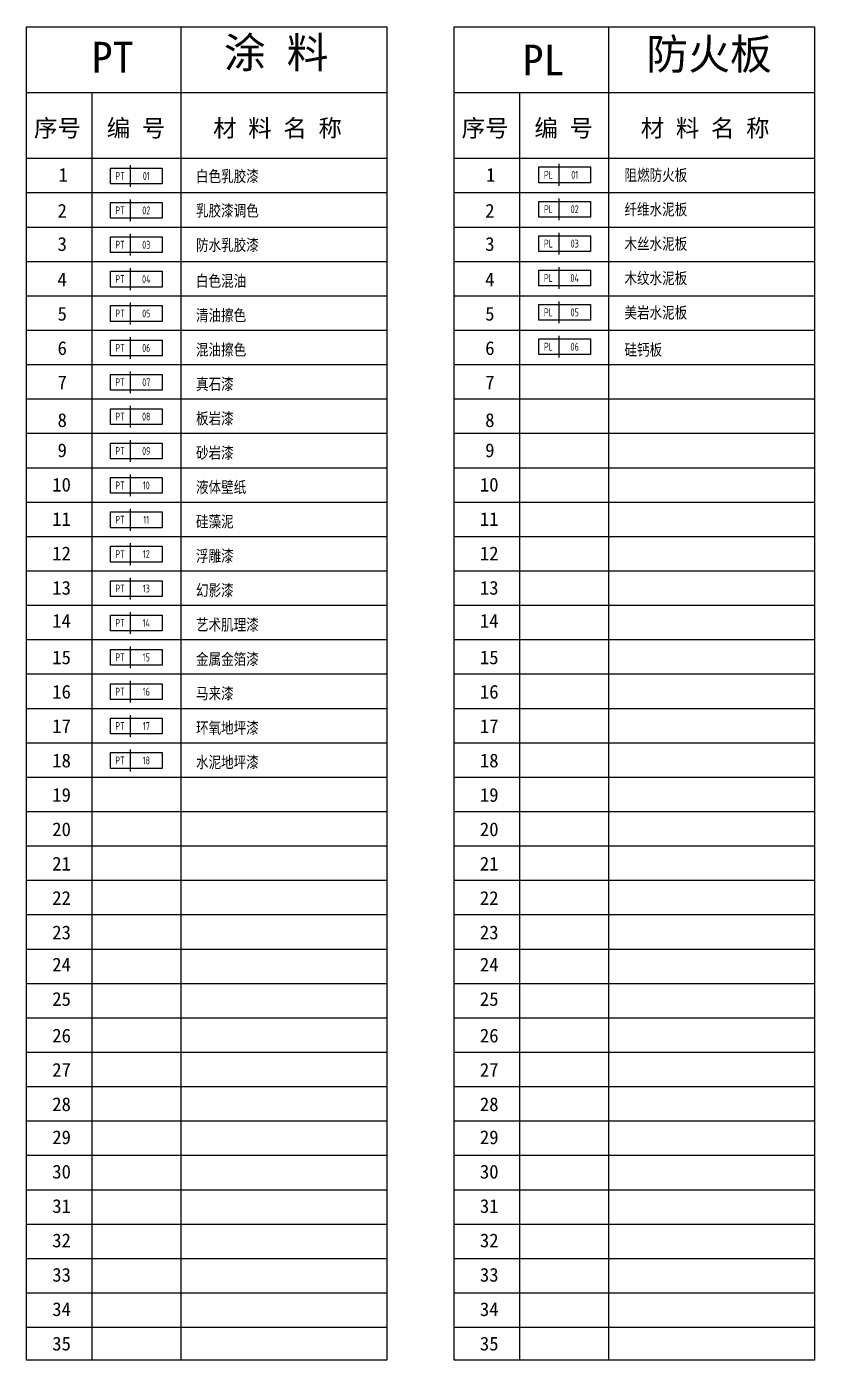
# Model space of a CAD drawing. Header units: millimetres. Extents: x -108685 to 756730, y -311791 to -113.
# Drawn here: x -30693 to -25560, y -280121 to -271435 of the extents above; entities that cross this region are included whole.
import ezdxf
from ezdxf.enums import TextEntityAlignment as Align

# ---------------------------------------------------------------- set-up
doc = ezdxf.new("R2010")
doc.units = ezdxf.units.MM
doc.layers.add('XX9-【标注引线】Dim', color=44, linetype='Continuous')
doc.styles.add('BLIP', font='ARCHSTYL.SHX', dxfattribs={"width": 0.75, "height": 12})
doc.styles.add('LRL-DIMT', font='archquik.shx', dxfattribs={"width": 0.8})
doc.styles.add('LRL-TXT1', font='NSimSun.ttf', dxfattribs={"width": 0.8})
doc.styles.add('新宋体', font='NSimSun.ttf')
doc.styles.add('黑体', font='simhei.ttf')

# ---------------------------------------------------------------- blocks, each defined once
blk = doc.blocks.new('FIN-REF')
for p, q in [((0, -3.5), (0, 3.5)), ((0, 3.5), (23, 3.5)), ((9, -4.83), (9, 4.83)), ((23, 3.5), (23, -3.5)), ((23, -3.5), (0, -3.5))]:
    blk.add_line(p, q)
at = {"style": 'BLIP', "width": 0.8, "flags": 4}
for p in [(-1.25, -3.33), (-1.16, -7.76)]:
    blk.add_attdef('ITEM', text='', height=3.5, dxfattribs=at).set_placement(p, align=Align.BOTTOM_RIGHT)
for tag, p in [('ITEM', (4.27, 0.01)), ('NUM', (15.95, 0.01)), ('ITEM', (10.51, -6.85)), ('ITEM', (10.51, -11.28))]:
    blk.add_attdef(tag, text='', height=3.5, dxfattribs=at).set_placement(p, align=Align.MIDDLE)
for p in [(23.89, -3.41), (24.07, -7.75)]:
    blk.add_attdef('ITEM', text='', height=3.5, dxfattribs=at).set_placement(p, align=Align.BOTTOM_LEFT)

msp = doc.modelspace()

# ---------------------------------------------------------------- linework, layer by layer
for p, q in [((-30692.7, -271435), (-28346.5, -271435)), ((-29688.3, -271435), (-29688.3, -280121.4)), ((-28346.5, -271435), (-28346.5, -280121.4)), ((-27905.8, -271435), (-25559.5, -271435)), ((-26901.3, -271435), (-26901.3, -280121.4)), ((-25559.5, -271435), (-25559.5, -280121.4)), ((-30692.7, -271863.5), (-28346.5, -271863.5)), ((-30268.1, -271863.5), (-30268.1, -280121.4)), ((-27905.8, -271863.5), (-25559.5, -271863.5)), ((-27481.1, -271863.5), (-27481.1, -280121.4)), ((-30692.7, -272292), (-28346.5, -272292)), ((-27905.8, -272292), (-25559.5, -272292)), ((-30692.7, -272516), (-28346.5, -272516)), ((-27905.8, -272516), (-25559.5, -272516)), ((-30692.7, -272739.9), (-28346.5, -272739.9)), ((-27905.8, -272739.9), (-25559.5, -272739.9)), ((-30692.7, -272963.8), (-28346.5, -272963.8)), ((-27905.8, -272963.8), (-25559.5, -272963.8)), ((-30692.7, -273187.8), (-28346.5, -273187.8)), ((-27905.8, -273187.8), (-25559.5, -273187.8)), ((-30692.7, -273411.7), (-28346.5, -273411.7)), ((-27905.8, -273411.7), (-25559.5, -273411.7)), ((-30692.7, -273635.6), (-28346.5, -273635.6)), ((-27905.8, -273635.6), (-25559.5, -273635.6)), ((-30692.7, -273859.5), (-28346.5, -273859.5)), ((-27905.8, -273859.5), (-25559.5, -273859.5)), ((-30692.7, -274083.5), (-28346.5, -274083.5)), ((-27905.8, -274083.5), (-25559.5, -274083.5)), ((-30692.7, -274307.4), (-28346.5, -274307.4)), ((-27905.8, -274307.4), (-25559.5, -274307.4)), ((-30692.7, -274531.3), (-28346.5, -274531.3)), ((-27905.8, -274531.3), (-25559.5, -274531.3)), ((-30692.7, -274755.2), (-28346.5, -274755.2)), ((-27905.8, -274755.2), (-25559.5, -274755.2)), ((-30692.7, -274979.2), (-28346.5, -274979.2)), ((-27905.8, -274979.2), (-25559.5, -274979.2)), ((-30692.7, -275203.1), (-28346.5, -275203.1)), ((-27905.8, -275203.1), (-25559.5, -275203.1)), ((-30692.7, -275427), (-28346.5, -275427)), ((-27905.8, -275427), (-25559.5, -275427)), ((-30692.7, -275651), (-28346.5, -275651)), ((-27905.8, -275651), (-25559.5, -275651)), ((-30692.7, -275874.9), (-28346.5, -275874.9)), ((-27905.8, -275874.9), (-25559.5, -275874.9)), ((-30692.7, -276098.8), (-28346.5, -276098.8)), ((-27905.8, -276098.8), (-25559.5, -276098.8)), ((-30692.7, -276322.7), (-28346.5, -276322.7)), ((-27905.8, -276322.7), (-25559.5, -276322.7)), ((-30692.7, -276546.7), (-28346.5, -276546.7)), ((-27905.8, -276546.7), (-25559.5, -276546.7)), ((-30692.7, -276770.6), (-28346.5, -276770.6)), ((-27905.8, -276770.6), (-25559.5, -276770.6)), ((-30692.7, -276994.5), (-28346.5, -276994.5)), ((-27905.8, -276994.5), (-25559.5, -276994.5)), ((-30692.7, -277218.5), (-28346.5, -277218.5)), ((-27905.8, -277218.5), (-25559.5, -277218.5)), ((-30692.7, -277442.4), (-28346.5, -277442.4)), ((-27905.8, -277442.4), (-25559.5, -277442.4)), ((-30692.7, -277666.3), (-28346.5, -277666.3)), ((-27905.8, -277666.3), (-25559.5, -277666.3)), ((-30692.7, -277890.2), (-28346.5, -277890.2)), ((-27905.8, -277890.2), (-25559.5, -277890.2)), ((-30692.7, -278114.2), (-28346.5, -278114.2)), ((-27905.8, -278114.2), (-25559.5, -278114.2)), ((-30692.7, -278338.1), (-28346.5, -278338.1)), ((-27905.8, -278338.1), (-25559.5, -278338.1)), ((-30692.7, -278562), (-28346.5, -278562)), ((-27905.8, -278562), (-25559.5, -278562)), ((-30692.7, -278786), (-28346.5, -278786)), ((-27905.8, -278786), (-25559.5, -278786)), ((-30692.7, -279009.9), (-28346.5, -279009.9)), ((-27905.8, -279009.9), (-25559.5, -279009.9)), ((-30692.7, -279233.8), (-28346.5, -279233.8)), ((-27905.8, -279233.8), (-25559.5, -279233.8)), ((-30692.7, -279457.7), (-28346.5, -279457.7)), ((-27905.8, -279457.7), (-25559.5, -279457.7)), ((-30692.7, -279681.7), (-28346.5, -279681.7)), ((-27905.8, -279681.7), (-25559.5, -279681.7)), ((-30692.7, -279905.6), (-28346.5, -279905.6)), ((-27905.8, -279905.6), (-25559.5, -279905.6))]:
    msp.add_line(p, q)
for points in [[(-28346.5, -271863.5), (-28346.5, -280121.4), (-30692.7, -280121.4), (-30692.7, -271435)], [(-25559.5, -271863.5), (-25559.5, -280121.4), (-27905.8, -280121.4), (-27905.8, -271435)]]:
    msp.add_lwpolyline(points)

# ---------------------------------------------------------------- block references
ref = msp.add_blockref('FIN-REF', (-30147.3, -272407.6), dxfattribs=dict(xscale=14.67391304340708, yscale=14.67391304340708, zscale=14.67391304340708))
ref.add_attrib('ITEM', 'PT', dxfattribs={"height": 51.36, "style": 'LRL-DIMT', "width": 0.8}).set_placement((-30084.6, -272407.5), align=Align.MIDDLE)
ref.add_attrib('NUM', '01', dxfattribs={"height": 51.36, "style": 'LRL-DIMT', "width": 0.8}).set_placement((-29913.2, -272407.5), align=Align.MIDDLE)
ref = msp.add_blockref('FIN-REF', (-27355.3, -272400.2), dxfattribs=dict(xscale=14.67391304340708, yscale=14.67391304340708, zscale=14.67391304340708))
ref.add_attrib('ITEM', 'PL', dxfattribs={"height": 51.36, "style": 'LRL-DIMT', "width": 0.8}).set_placement((-27292.6, -272400), align=Align.MIDDLE)
ref.add_attrib('NUM', '01', dxfattribs={"height": 51.36, "style": 'LRL-DIMT', "width": 0.8}).set_placement((-27121.2, -272400), align=Align.MIDDLE)
ref = msp.add_blockref('FIN-REF', (-30147.3, -272631.6), dxfattribs=dict(xscale=14.67391304340708, yscale=14.67391304340708, zscale=14.67391304340708))
ref.add_attrib('ITEM', 'PT', dxfattribs={"height": 51.36, "style": 'LRL-DIMT', "width": 0.8}).set_placement((-30084.6, -272631.4), align=Align.MIDDLE)
ref.add_attrib('NUM', '02', dxfattribs={"height": 51.36, "style": 'LRL-DIMT', "width": 0.8}).set_placement((-29913.2, -272631.4), align=Align.MIDDLE)
ref = msp.add_blockref('FIN-REF', (-27355.3, -272624.1), dxfattribs=dict(xscale=14.67391304340708, yscale=14.67391304340708, zscale=14.67391304340708))
ref.add_attrib('ITEM', 'PL', dxfattribs={"height": 51.36, "style": 'LRL-DIMT', "width": 0.8}).set_placement((-27292.6, -272623.9), align=Align.MIDDLE)
ref.add_attrib('NUM', '02', dxfattribs={"height": 51.36, "style": 'LRL-DIMT', "width": 0.8}).set_placement((-27121.2, -272623.9), align=Align.MIDDLE)
ref = msp.add_blockref('FIN-REF', (-30147.3, -272855.5), dxfattribs=dict(xscale=14.67391304340708, yscale=14.67391304340708, zscale=14.67391304340708))
ref.add_attrib('ITEM', 'PT', dxfattribs={"height": 51.36, "style": 'LRL-DIMT', "width": 0.8}).set_placement((-30084.6, -272855.3), align=Align.MIDDLE)
ref.add_attrib('NUM', '03', dxfattribs={"height": 51.36, "style": 'LRL-DIMT', "width": 0.8}).set_placement((-29913.2, -272855.3), align=Align.MIDDLE)
ref = msp.add_blockref('FIN-REF', (-27355.3, -272848), dxfattribs=dict(xscale=14.67391304340708, yscale=14.67391304340708, zscale=14.67391304340708))
ref.add_attrib('ITEM', 'PL', dxfattribs={"height": 51.36, "style": 'LRL-DIMT', "width": 0.8}).set_placement((-27292.6, -272847.9), align=Align.MIDDLE)
ref.add_attrib('NUM', '03', dxfattribs={"height": 51.36, "style": 'LRL-DIMT', "width": 0.8}).set_placement((-27121.2, -272847.9), align=Align.MIDDLE)
ref = msp.add_blockref('FIN-REF', (-30147.3, -273079.4), dxfattribs=dict(xscale=14.67391304340708, yscale=14.67391304340708, zscale=14.67391304340708))
ref.add_attrib('ITEM', 'PT', dxfattribs={"height": 51.36, "style": 'LRL-DIMT', "width": 0.8}).set_placement((-30084.6, -273079.2), align=Align.MIDDLE)
ref.add_attrib('NUM', '04', dxfattribs={"height": 51.36, "style": 'LRL-DIMT', "width": 0.8}).set_placement((-29913.2, -273079.2), align=Align.MIDDLE)
ref = msp.add_blockref('FIN-REF', (-27355.3, -273072), dxfattribs=dict(xscale=14.67391304340708, yscale=14.67391304340708, zscale=14.67391304340708))
ref.add_attrib('ITEM', 'PL', dxfattribs={"height": 51.36, "style": 'LRL-DIMT', "width": 0.8}).set_placement((-27292.6, -273071.8), align=Align.MIDDLE)
ref.add_attrib('NUM', '04', dxfattribs={"height": 51.36, "style": 'LRL-DIMT', "width": 0.8}).set_placement((-27121.2, -273071.8), align=Align.MIDDLE)
ref = msp.add_blockref('FIN-REF', (-30147.3, -273303.4), dxfattribs=dict(xscale=14.67391304340708, yscale=14.67391304340708, zscale=14.67391304340708))
ref.add_attrib('ITEM', 'PT', dxfattribs={"height": 51.36, "style": 'LRL-DIMT', "width": 0.8}).set_placement((-30084.6, -273303.2), align=Align.MIDDLE)
ref.add_attrib('NUM', '05', dxfattribs={"height": 51.36, "style": 'LRL-DIMT', "width": 0.8}).set_placement((-29913.2, -273303.2), align=Align.MIDDLE)
ref = msp.add_blockref('FIN-REF', (-27355.3, -273295.9), dxfattribs=dict(xscale=14.67391304340708, yscale=14.67391304340708, zscale=14.67391304340708))
ref.add_attrib('ITEM', 'PL', dxfattribs={"height": 51.36, "style": 'LRL-DIMT', "width": 0.8}).set_placement((-27292.6, -273295.7), align=Align.MIDDLE)
ref.add_attrib('NUM', '05', dxfattribs={"height": 51.36, "style": 'LRL-DIMT', "width": 0.8}).set_placement((-27121.2, -273295.7), align=Align.MIDDLE)
ref = msp.add_blockref('FIN-REF', (-27355.3, -273519.8), dxfattribs=dict(xscale=14.67391304340708, yscale=14.67391304340708, zscale=14.67391304340708))
ref.add_attrib('ITEM', 'PL', dxfattribs={"height": 51.36, "style": 'LRL-DIMT', "width": 0.8}).set_placement((-27292.6, -273519.6), align=Align.MIDDLE)
ref.add_attrib('NUM', '06', dxfattribs={"height": 51.36, "style": 'LRL-DIMT', "width": 0.8}).set_placement((-27121.2, -273519.6), align=Align.MIDDLE)
ref = msp.add_blockref('FIN-REF', (-30147.3, -273527.3), dxfattribs=dict(xscale=14.67391304340708, yscale=14.67391304340708, zscale=14.67391304340708))
ref.add_attrib('ITEM', 'PT', dxfattribs={"height": 51.36, "style": 'LRL-DIMT', "width": 0.8}).set_placement((-30084.6, -273527.1), align=Align.MIDDLE)
ref.add_attrib('NUM', '06', dxfattribs={"height": 51.36, "style": 'LRL-DIMT', "width": 0.8}).set_placement((-29913.2, -273527.1), align=Align.MIDDLE)
ref = msp.add_blockref('FIN-REF', (-30147.3, -273751.2), dxfattribs=dict(xscale=14.67391304340708, yscale=14.67391304340708, zscale=14.67391304340708))
ref.add_attrib('ITEM', 'PT', dxfattribs={"height": 51.36, "style": 'LRL-DIMT', "width": 0.8}).set_placement((-30084.6, -273751), align=Align.MIDDLE)
ref.add_attrib('NUM', '07', dxfattribs={"height": 51.36, "style": 'LRL-DIMT', "width": 0.8}).set_placement((-29913.2, -273751), align=Align.MIDDLE)
ref = msp.add_blockref('FIN-REF', (-30147.3, -273975.1), dxfattribs=dict(xscale=14.67391304340708, yscale=14.67391304340708, zscale=14.67391304340708))
ref.add_attrib('ITEM', 'PT', dxfattribs={"height": 51.36, "style": 'LRL-DIMT', "width": 0.8}).set_placement((-30084.6, -273974.9), align=Align.MIDDLE)
ref.add_attrib('NUM', '08', dxfattribs={"height": 51.36, "style": 'LRL-DIMT', "width": 0.8}).set_placement((-29913.2, -273974.9), align=Align.MIDDLE)
ref = msp.add_blockref('FIN-REF', (-30147.3, -274199.1), dxfattribs=dict(xscale=14.67391304340708, yscale=14.67391304340708, zscale=14.67391304340708))
ref.add_attrib('ITEM', 'PT', dxfattribs={"height": 51.36, "style": 'LRL-DIMT', "width": 0.8}).set_placement((-30084.6, -274198.9), align=Align.MIDDLE)
ref.add_attrib('NUM', '09', dxfattribs={"height": 51.36, "style": 'LRL-DIMT', "width": 0.8}).set_placement((-29913.2, -274198.9), align=Align.MIDDLE)
ref = msp.add_blockref('FIN-REF', (-30147.3, -274423), dxfattribs=dict(xscale=14.67391304340708, yscale=14.67391304340708, zscale=14.67391304340708))
ref.add_attrib('ITEM', 'PT', dxfattribs={"height": 51.36, "style": 'LRL-DIMT', "width": 0.8}).set_placement((-30084.6, -274422.8), align=Align.MIDDLE)
ref.add_attrib('NUM', '10', dxfattribs={"height": 51.36, "style": 'LRL-DIMT', "width": 0.8}).set_placement((-29913.2, -274422.8), align=Align.MIDDLE)
ref = msp.add_blockref('FIN-REF', (-30147.3, -274646.9), dxfattribs=dict(xscale=14.67391304340708, yscale=14.67391304340708, zscale=14.67391304340708))
ref.add_attrib('ITEM', 'PT', dxfattribs={"height": 51.36, "style": 'LRL-DIMT', "width": 0.8}).set_placement((-30084.6, -274646.7), align=Align.MIDDLE)
ref.add_attrib('NUM', '11', dxfattribs={"height": 51.36, "style": 'LRL-DIMT', "width": 0.8}).set_placement((-29913.2, -274646.7), align=Align.MIDDLE)
ref = msp.add_blockref('FIN-REF', (-30147.3, -274870.9), dxfattribs=dict(xscale=14.67391304340708, yscale=14.67391304340708, zscale=14.67391304340708))
ref.add_attrib('ITEM', 'PT', dxfattribs={"height": 51.36, "style": 'LRL-DIMT', "width": 0.8}).set_placement((-30084.6, -274870.7), align=Align.MIDDLE)
ref.add_attrib('NUM', '12', dxfattribs={"height": 51.36, "style": 'LRL-DIMT', "width": 0.8}).set_placement((-29913.2, -274870.7), align=Align.MIDDLE)
ref = msp.add_blockref('FIN-REF', (-30147.3, -275094.8), dxfattribs=dict(xscale=14.67391304340708, yscale=14.67391304340708, zscale=14.67391304340708))
ref.add_attrib('ITEM', 'PT', dxfattribs={"height": 51.36, "style": 'LRL-DIMT', "width": 0.8}).set_placement((-30084.6, -275094.6), align=Align.MIDDLE)
ref.add_attrib('NUM', '13', dxfattribs={"height": 51.36, "style": 'LRL-DIMT', "width": 0.8}).set_placement((-29913.2, -275094.6), align=Align.MIDDLE)
ref = msp.add_blockref('FIN-REF', (-30147.3, -275318.7), dxfattribs=dict(xscale=14.67391304340708, yscale=14.67391304340708, zscale=14.67391304340708))
ref.add_attrib('ITEM', 'PT', dxfattribs={"height": 51.36, "style": 'LRL-DIMT', "width": 0.8}).set_placement((-30084.6, -275318.5), align=Align.MIDDLE)
ref.add_attrib('NUM', '14', dxfattribs={"height": 51.36, "style": 'LRL-DIMT', "width": 0.8}).set_placement((-29913.2, -275318.5), align=Align.MIDDLE)
ref = msp.add_blockref('FIN-REF', (-30147.3, -275542.6), dxfattribs=dict(xscale=14.67391304340708, yscale=14.67391304340708, zscale=14.67391304340708))
ref.add_attrib('ITEM', 'PT', dxfattribs={"height": 51.36, "style": 'LRL-DIMT', "width": 0.8}).set_placement((-30084.6, -275542.4), align=Align.MIDDLE)
ref.add_attrib('NUM', '15', dxfattribs={"height": 51.36, "style": 'LRL-DIMT', "width": 0.8}).set_placement((-29913.2, -275542.4), align=Align.MIDDLE)
ref = msp.add_blockref('FIN-REF', (-30147.3, -275766.6), dxfattribs=dict(xscale=14.67391304340708, yscale=14.67391304340708, zscale=14.67391304340708))
ref.add_attrib('ITEM', 'PT', dxfattribs={"height": 51.36, "style": 'LRL-DIMT', "width": 0.8}).set_placement((-30084.6, -275766.4), align=Align.MIDDLE)
ref.add_attrib('NUM', '16', dxfattribs={"height": 51.36, "style": 'LRL-DIMT', "width": 0.8}).set_placement((-29913.2, -275766.4), align=Align.MIDDLE)
ref = msp.add_blockref('FIN-REF', (-30147.3, -275990.5), dxfattribs=dict(xscale=14.67391304340708, yscale=14.67391304340708, zscale=14.67391304340708))
ref.add_attrib('ITEM', 'PT', dxfattribs={"height": 51.36, "style": 'LRL-DIMT', "width": 0.8}).set_placement((-30084.6, -275990.3), align=Align.MIDDLE)
ref.add_attrib('NUM', '17', dxfattribs={"height": 51.36, "style": 'LRL-DIMT', "width": 0.8}).set_placement((-29913.2, -275990.3), align=Align.MIDDLE)
ref = msp.add_blockref('FIN-REF', (-30147.3, -276214.4), dxfattribs=dict(xscale=14.67391304340708, yscale=14.67391304340708, zscale=14.67391304340708))
ref.add_attrib('ITEM', 'PT', dxfattribs={"height": 51.36, "style": 'LRL-DIMT', "width": 0.8}).set_placement((-30084.6, -276214.2), align=Align.MIDDLE)
ref.add_attrib('NUM', '18', dxfattribs={"height": 51.36, "style": 'LRL-DIMT', "width": 0.8}).set_placement((-29913.2, -276214.2), align=Align.MIDDLE)

# ---------------------------------------------------------------- texts
at = {"style": '新宋体'}
for s, height, p in [('序号', 111.96, (-30644.8, -272151.6)), ('编 号', 111.96, (-30170.8, -272151.6)), ('材 料 名 称', 111.96, (-29477.7, -272151.6)), ('序号', 111.96, (-27857.8, -272151.6)), ('编 号', 111.96, (-27383.9, -272151.6)), ('材 料 名 称', 111.96, (-26690.8, -272151.6)), ('1', 89.6, (-30485.9, -272445.3)), ('1', 89.6, (-27699, -272445.3)), ('2', 89.6, (-30491.4, -272678.8)), ('2', 89.6, (-27704.5, -272678.8)), ('3', 89.6, (-30491.4, -272895.3)), ('3', 89.6, (-27704.5, -272895.3)), ('4', 89.6, (-30491.4, -273125.7)), ('4', 89.6, (-27704.5, -273125.7)), ('5', 89.6, (-30491.4, -273349.6)), ('5', 89.6, (-27704.5, -273349.6)), ('6', 89.6, (-30491.4, -273573.5)), ('6', 89.6, (-27704.5, -273573.5)), ('7', 89.6, (-30491.4, -273797.4)), ('7', 89.6, (-27704.5, -273797.4)), ('8', 89.6, (-30491.4, -274042.5)), ('8', 89.6, (-27704.5, -274042.5)), ('9', 89.6, (-30491.4, -274238.9)), ('9', 89.6, (-27704.5, -274238.9)), ('10', 89.57, (-30526.1, -274462.8)), ('10', 89.57, (-27739.2, -274462.8)), ('11', 89.57, (-30526.1, -274686.7)), ('11', 89.57, (-27739.2, -274686.7)), ('12', 89.57, (-30526.1, -274910.7)), ('12', 89.57, (-27739.2, -274910.7)), ('13', 89.57, (-30526.1, -275134.6)), ('13', 89.57, (-27739.2, -275134.6)), ('14', 89.57, (-30526.1, -275349.5)), ('14', 89.57, (-27739.2, -275349.5)), ('15', 89.57, (-30526.1, -275587.7)), ('15', 89.57, (-27739.2, -275587.7)), ('16', 89.57, (-30526.1, -275811.6)), ('16', 89.57, (-27739.2, -275811.6)), ('17', 89.57, (-30526.1, -276035.5)), ('17', 89.57, (-27739.2, -276035.5)), ('18', 89.57, (-30526.1, -276259.5)), ('18', 89.57, (-27739.2, -276259.5)), ('19', 89.57, (-30526.1, -276483.4)), ('19', 89.57, (-27739.2, -276483.4)), ('20', 89.57, (-30526.1, -276707.3)), ('20', 89.57, (-27739.2, -276707.3)), ('21', 89.57, (-30526.1, -276931.3)), ('21', 89.57, (-27739.2, -276931.3)), ('22', 89.57, (-30526.1, -277155.2)), ('22', 89.57, (-27739.2, -277155.2)), ('23', 89.57, (-30526.1, -277379.1)), ('23', 89.57, (-27739.2, -277379.1)), ('24', 89.57, (-30526.1, -277588.8)), ('24', 89.57, (-27739.2, -277588.8)), ('25', 89.57, (-30526.1, -277812.7)), ('25', 89.57, (-27739.2, -277812.7)), ('26', 89.57, (-30526.1, -278051)), ('26', 89.57, (-27739.2, -278051)), ('27', 89.57, (-30526.1, -278274.3)), ('27', 89.57, (-27739.2, -278274.3)), ('28', 89.57, (-30526.1, -278498.2)), ('28', 89.57, (-27739.2, -278498.2)), ('29', 89.57, (-30526.1, -278713.5)), ('29', 89.57, (-27739.2, -278713.5)), ('30', 89.57, (-30526.1, -278937.5)), ('30', 89.57, (-27739.2, -278937.5)), ('31', 89.57, (-30526.1, -279161.4)), ('31', 89.57, (-27739.2, -279161.4)), ('32', 89.57, (-30526.1, -279385.3)), ('32', 89.57, (-27739.2, -279385.3)), ('33', 89.57, (-30526.1, -279609.2)), ('33', 89.57, (-27739.2, -279609.2)), ('34', 89.57, (-30526.1, -279833.2)), ('34', 89.57, (-27739.2, -279833.2)), ('35', 89.57, (-30526.1, -280057.1)), ('35', 89.57, (-27739.2, -280057.1))]:
    msp.add_text(s, height=height, dxfattribs=at).set_placement(p)
at = {"style": 'LRL-TXT1', "width": 0.8}
for s, p in [('白色乳胶漆', (-29589.2, -272446.5)), ('阻燃防火板', (-26797.1, -272439)), ('纤维水泥板', (-26797.1, -272663)), ('乳胶漆调色', (-29589.2, -272670.4)), ('防水乳胶漆', (-29589.2, -272894.4)), ('木丝水泥板', (-26797.1, -272886.9)), ('白色混油', (-29589.2, -273128.4)), ('木纹水泥板', (-26797.1, -273110.8)), ('清油擦色', (-29589.2, -273352.3)), ('美岩水泥板', (-26797.1, -273334.8)), ('混油擦色', (-29589.2, -273576.2)), ('硅钙板', (-26797.1, -273577.1)), ('真石漆', (-29589.2, -273800.2)), ('板岩漆', (-29589.2, -274024.1)), ('砂岩漆', (-29589.2, -274248)), ('液体壁纸', (-29589.2, -274471.9)), ('硅藻泥', (-29589.2, -274695.9)), ('浮雕漆', (-29589.2, -274919.8)), ('幻影漆', (-29589.2, -275143.7)), ('艺术肌理漆', (-29589.2, -275367.6)), ('金属金箔漆', (-29589.2, -275591.6)), ('马来漆', (-29589.2, -275815.5)), ('环氧地坪漆', (-29589.2, -276039.4)), ('水泥地坪漆', (-29589.2, -276263.4))]:
    msp.add_text(s, height=75, dxfattribs=at).set_placement(p)
at = {"layer": 'XX9-【标注引线】Dim', "style": '黑体'}
for s, p in [('PT', (-30268.2, -271733.5)), ('涂 料 ', (-29407.2, -271703.6)), ('防火板 ', (-26654.7, -271713.3)), ('PL', (-27460.5, -271752))]:
    msp.add_text(s, height=200, dxfattribs=at).set_placement(p)

doc.saveas('drawing.dxf')
